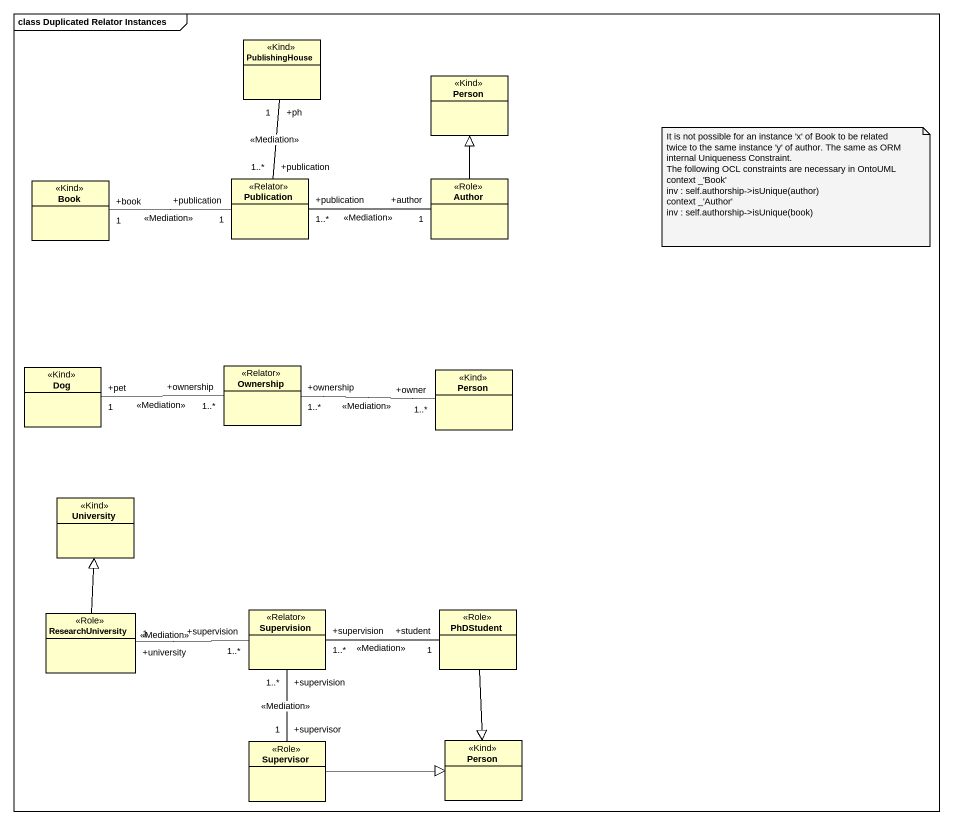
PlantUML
@startuml
mainframe class Duplicated Relator Instances
hide circle
hide empty members
class PublishingHouse <<Kind>>
class "Person" as Person_ <<Kind>>
class Book <<Kind>>
class Publication <<Relator>>
class Author <<Role>>
class Ownership <<Relator>>
class Dog <<Kind>>
class "Person" as Person__2 <<Kind>>
class University <<Kind>>
class ResearchUniversity <<Role>>
class Supervision <<Relator>>
class PhDStudent <<Role>>
class Supervisor <<Role>>
class "Person" as Person__3 <<Kind>>
PublishingHouse "+ph\n1" -- "+publication\n1..*" Publication : <<Mediation>>
Publication "+publication\n1" -left- "+book\n1" Book : <<Mediation>>
Publication "+publication\n1..*" -right- "+author\n1" Author : <<Mediation>>
Author -up-|> Person_
Ownership "+ownership\n1..*" -left- "+pet\n1" Dog : <<Mediation>>
Person__2 "+owner\n1..*" -left- "+ownership\n1..*" Ownership : <<Mediation>>
ResearchUniversity -up-|> University
Supervision "+supervision\n1..*" -left- "+university\n1" ResearchUniversity : <<Mediation>>
Supervision "+supervision\n1..*" -right- "+student\n1" PhDStudent : <<Mediation>>
PhDStudent --|> Person__3
Supervisor "+supervisor\n1" -up- "+supervision\n1..*" Supervision : <<Mediation>>
Supervisor -right-|> Person__3
note as N1
  It is not possible for an instance 'x' of Book to be related twice to the same instance 'y' of author. The same as ORM internal Uniqueness Constraint.
  The following OCL constraints are necessary in OntoUML
  context _'Book'
  inv : self.authorship->isUnique(author)
  context _'Author'
  inv : self.authorship->isUnique(book)
end note
@enduml
